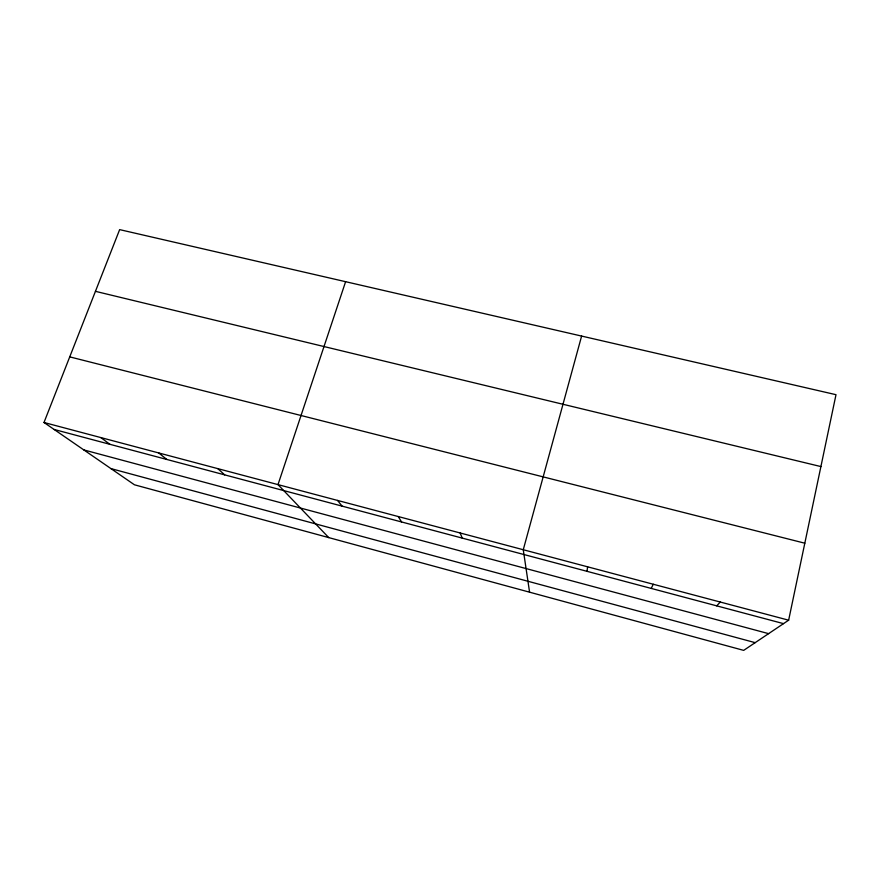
<?xml version="1.0" encoding="UTF-8"?>
<svg xmlns="http://www.w3.org/2000/svg" width="880" height="880" viewBox="0 0 880 880"><rect width="100%" height="100%" fill="white"/><g stroke="black" fill="none" stroke-linecap="round" stroke-linejoin="round"><path stroke-width="1.32" d="M586.971 571.318L587.631 566.819M788.645 620.191L836 394.691L119.647 229.625L44 422.488L134.442 484.792L743.677 650.375L788.645 620.191L44 422.488M581.614 336.072L523.27 549.736L529.573 592.185M345.609 281.688L278.003 484.616L328.746 537.603M651.2 588.412L653.29 584.254M716.694 605.847L720.28 602.041M95.447 291.335L820.908 466.576M69.729 356.873L804.815 543.202M54.131 429.462L783.508 623.634M83.809 449.911L768.603 633.644M110.935 468.6L755.172 642.653M100.837 437.58L109.923 444.323M158.763 452.958L166.771 459.448M217.8 468.633L224.686 474.87M337.557 500.423L342.1 506.132M398.266 516.549L401.577 521.961M460.163 532.983L462.198 538.098"/></g></svg>
